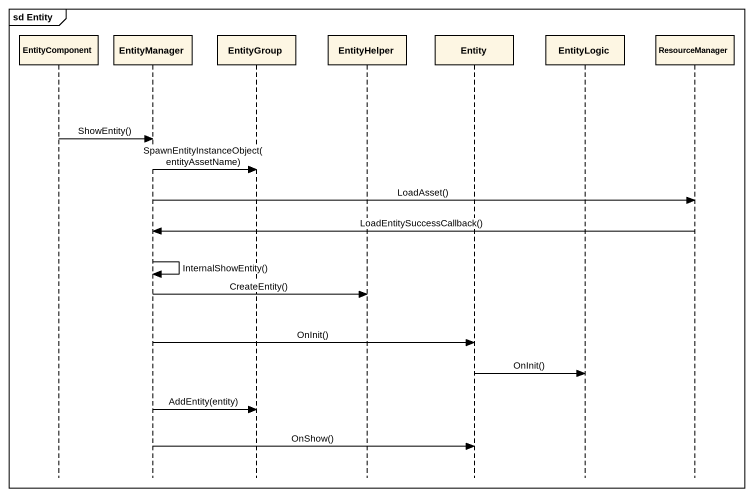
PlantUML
@startuml
mainframe sd Entity
hide footbox
participant EntityComponent
participant EntityManager
participant EntityGroup
participant EntityHelper
participant "Entity" as Entity_
participant EntityLogic
participant ResourceManager

EntityComponent -> EntityManager : ShowEntity()
EntityManager -> EntityGroup : SpawnEntityInstanceObject(entityAssetName)
EntityManager -> ResourceManager : LoadAsset()
ResourceManager -> EntityManager : LoadEntitySuccessCallback()
EntityManager -> EntityManager : InternalShowEntity()
EntityManager -> EntityHelper : CreateEntity()
EntityManager -> Entity_ : OnInit()
Entity_ -> EntityLogic : OnInit()
EntityManager -> EntityGroup : AddEntity(entity)
EntityManager -> Entity_ : OnShow()
@enduml
